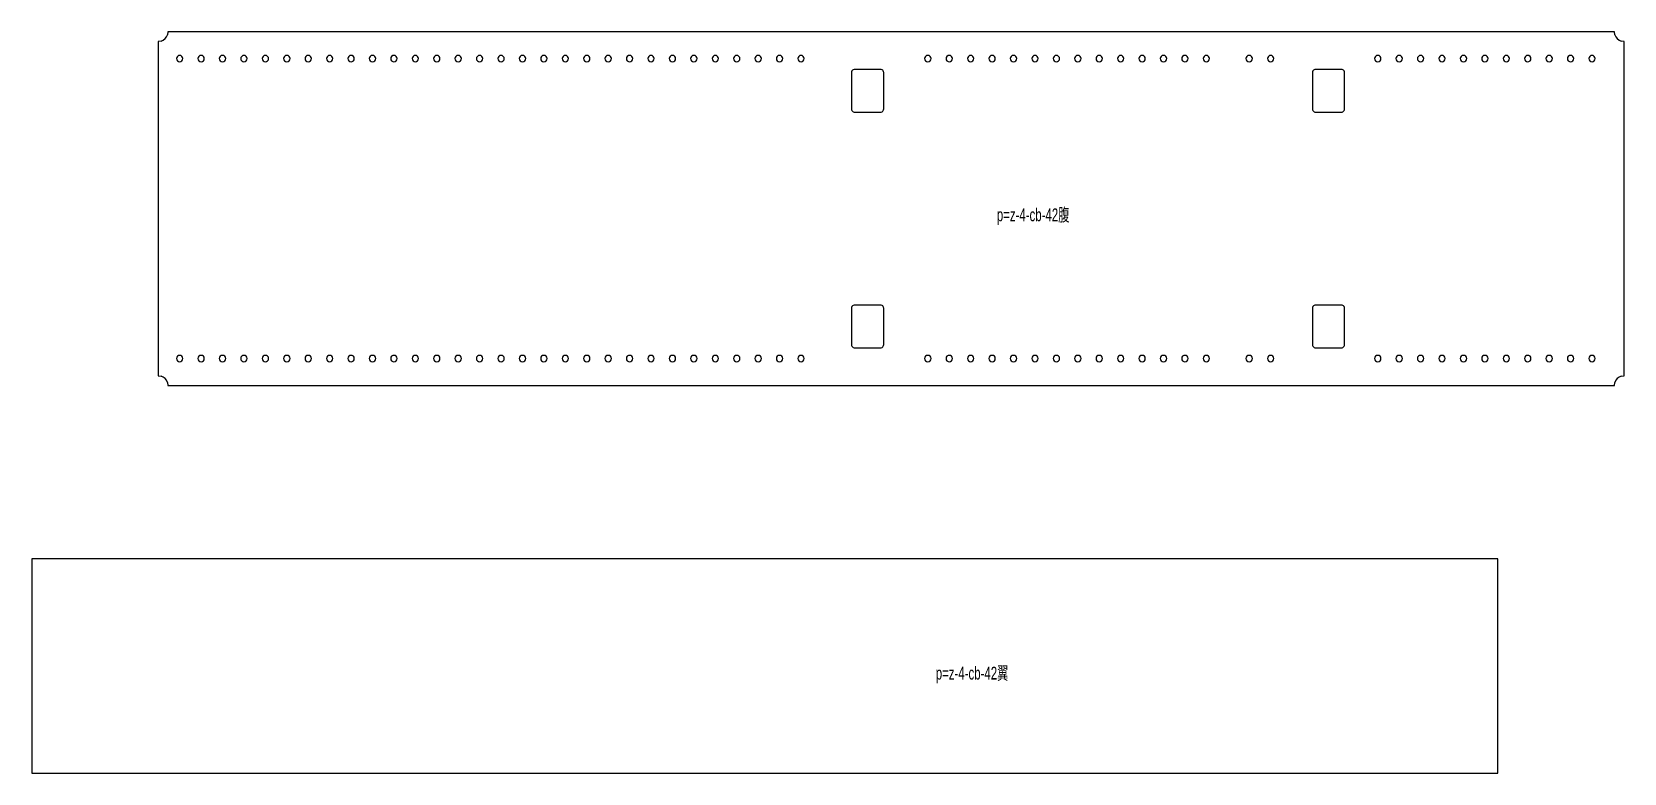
# Model space of a CAD drawing. Header units: millimetres. Extents: x 292 to 7724, y 363 to 3823.
import ezdxf

# ---------------------------------------------------------------- set-up
doc = ezdxf.new("R2010")
doc.units = ezdxf.units.MM
doc.layers.add('PartMark', color=3, linetype='Continuous', lineweight=0)
doc.styles.add('romsim', font='ARIAL.TTF')

msp = doc.modelspace()

# ---------------------------------------------------------------- linework, layer by layer
at = {"color": 7}
for p, q in [((927.2, 3823.5), (925, 3809.6)), ((7679.2, 3823.5), (927.2, 3823.5)), ((7681.4, 3809.6), (7679.2, 3823.5)), ((896.1, 3780.7), (882.2, 3778.5)), ((882.2, 3778.5), (882.2, 2218.5)), ((7724.2, 3778.5), (7710.3, 3780.7)), ((7724.2, 2218.5), (7724.2, 3778.5)), ((4133.2, 3648.5), (4129.9, 3648.1)), ((4253.2, 3648.5), (4133.2, 3648.5)), ((4256.6, 3648.1), (4253.2, 3648.5)), ((6284.2, 3648.5), (6280.9, 3648.1)), ((6404.2, 3648.5), (6284.2, 3648.5)), ((6407.6, 3648.1), (6404.2, 3648.5)), ((4118.6, 3636.8), (4118.2, 3633.5)), ((4118.2, 3633.5), (4118.2, 3463.5)), ((4268.2, 3633.5), (4267.8, 3636.8)), ((4268.2, 3463.5), (4268.2, 3633.5)), ((6269.6, 3636.8), (6269.2, 3633.5)), ((6269.2, 3633.5), (6269.2, 3463.5)), ((6419.2, 3633.5), (6418.8, 3636.8)), ((6419.2, 3463.5), (6419.2, 3633.5)), ((4118.2, 3463.5), (4118.6, 3460.1)), ((4129.9, 3448.8), (4133.2, 3448.5)), ((4133.2, 3448.5), (4253.2, 3448.5)), ((4253.2, 3448.5), (4256.6, 3448.8)), ((4267.8, 3460.1), (4268.2, 3463.5)), ((6269.2, 3463.5), (6269.6, 3460.1)), ((6280.9, 3448.8), (6284.2, 3448.5)), ((6284.2, 3448.5), (6404.2, 3448.5)), ((6404.2, 3448.5), (6407.6, 3448.8)), ((6418.8, 3460.1), (6419.2, 3463.5)), ((4118.6, 2536.8), (4118.2, 2533.5)), ((4118.2, 2533.5), (4118.2, 2363.5)), ((4133.2, 2548.5), (4129.9, 2548.1)), ((4253.2, 2548.5), (4133.2, 2548.5)), ((4256.6, 2548.1), (4253.2, 2548.5)), ((4268.2, 2533.5), (4267.8, 2536.8)), ((4268.2, 2363.5), (4268.2, 2533.5)), ((6269.6, 2536.8), (6269.2, 2533.5)), ((6269.2, 2533.5), (6269.2, 2363.5)), ((6284.2, 2548.5), (6280.9, 2548.1)), ((6404.2, 2548.5), (6284.2, 2548.5)), ((6407.6, 2548.1), (6404.2, 2548.5)), ((6419.2, 2533.5), (6418.8, 2536.8)), ((6419.2, 2363.5), (6419.2, 2533.5)), ((4118.2, 2363.5), (4118.6, 2360.1)), ((4129.9, 2348.8), (4133.2, 2348.5)), ((4133.2, 2348.5), (4253.2, 2348.5)), ((4253.2, 2348.5), (4256.6, 2348.8)), ((4267.8, 2360.1), (4268.2, 2363.5)), ((6269.2, 2363.5), (6269.6, 2360.1)), ((6280.9, 2348.8), (6284.2, 2348.5)), ((6284.2, 2348.5), (6404.2, 2348.5)), ((6404.2, 2348.5), (6407.6, 2348.8)), ((6418.8, 2360.1), (6419.2, 2363.5)), ((882.2, 2218.5), (896.1, 2216.3)), ((925, 2187.4), (927.2, 2173.5)), ((927.2, 2173.5), (7679.2, 2173.5)), ((7679.2, 2173.5), (7681.4, 2187.4)), ((7710.3, 2216.3), (7724.2, 2218.5)), ((292.2, 1363.5), (292.2, 363.5)), ((7134.2, 1363.5), (292.2, 1363.5)), ((7134.2, 363.5), (7134.2, 1363.5)), ((292.2, 363.5), (7134.2, 363.5))]:
    msp.add_line(p, q, dxfattribs=at)
for centre, radius, start, end in [((882.2, 3823.5), 45, 288, 342), ((7724.2, 3823.5), 45, 198, 252), ((982.2, 3698.5), 15, 0, 180), ((982.2, 3698.5), 15, 180, 0), ((1082.2, 3698.5), 15, 0, 180), ((1082.2, 3698.5), 15, 180, 0), ((1182.2, 3698.5), 15, 0, 180), ((1182.2, 3698.5), 15, 180, 0), ((1282.2, 3698.5), 15, 0, 180), ((1282.2, 3698.5), 15, 180, 0), ((1382.2, 3698.5), 15, 0, 180), ((1382.2, 3698.5), 15, 180, 0), ((1482.2, 3698.5), 15, 0, 180), ((1482.2, 3698.5), 15, 180, 0), ((1582.2, 3698.5), 15, 0, 180), ((1582.2, 3698.5), 15, 180, 0), ((1682.2, 3698.5), 15, 0, 180), ((1682.2, 3698.5), 15, 180, 0), ((1782.2, 3698.5), 15, 0, 180), ((1782.2, 3698.5), 15, 180, 0), ((1882.2, 3698.5), 15, 0, 180), ((1882.2, 3698.5), 15, 180, 0), ((1982.2, 3698.5), 15, 0, 180), ((1982.2, 3698.5), 15, 180, 0), ((2082.2, 3698.5), 15, 0, 180), ((2082.2, 3698.5), 15, 180, 0), ((2182.2, 3698.5), 15, 0, 180), ((2182.2, 3698.5), 15, 180, 0), ((2282.2, 3698.5), 15, 0, 180), ((2282.2, 3698.5), 15, 180, 0), ((2382.2, 3698.5), 15, 0, 180), ((2382.2, 3698.5), 15, 180, 0), ((2482.2, 3698.5), 15, 0, 180), ((2482.2, 3698.5), 15, 180, 0), ((2582.2, 3698.5), 15, 0, 180), ((2582.2, 3698.5), 15, 180, 0), ((2682.2, 3698.5), 15, 0, 180), ((2682.2, 3698.5), 15, 180, 0), ((2782.2, 3698.5), 15, 0, 180), ((2782.2, 3698.5), 15, 180, 0), ((2882.2, 3698.5), 15, 0, 180), ((2882.2, 3698.5), 15, 180, 0), ((2982.2, 3698.5), 15, 0, 180), ((2982.2, 3698.5), 15, 180, 0), ((3082.2, 3698.5), 15, 0, 180), ((3082.2, 3698.5), 15, 180, 0), ((3182.2, 3698.5), 15, 0, 180), ((3182.2, 3698.5), 15, 180, 0), ((3282.2, 3698.5), 15, 0, 180), ((3282.2, 3698.5), 15, 180, 0), ((3382.2, 3698.5), 15, 0, 180), ((3382.2, 3698.5), 15, 180, 0), ((3482.2, 3698.5), 15, 0, 180), ((3482.2, 3698.5), 15, 180, 0), ((3582.2, 3698.5), 15, 0, 180), ((3582.2, 3698.5), 15, 180, 0), ((3682.2, 3698.5), 15, 0, 180), ((3682.2, 3698.5), 15, 180, 0), ((3782.2, 3698.5), 15, 0, 180), ((3782.2, 3698.5), 15, 180, 0), ((3882.2, 3698.5), 15, 0, 180), ((3882.2, 3698.5), 15, 180, 0), ((4133.2, 3633.5), 15, 102.85714, 167.14286), ((4253.2, 3633.5), 15, 12.85714, 77.14286), ((4474.2, 3698.5), 15, 0, 180), ((4474.2, 3698.5), 15, 180, 0), ((4574.2, 3698.5), 15, 0, 180), ((4574.2, 3698.5), 15, 180, 0), ((4674.2, 3698.5), 15, 0, 180), ((4674.2, 3698.5), 15, 180, 0), ((4774.2, 3698.5), 15, 0, 180), ((4774.2, 3698.5), 15, 180, 0), ((4874.2, 3698.5), 15, 0, 180), ((4874.2, 3698.5), 15, 180, 0), ((4974.2, 3698.5), 15, 0, 180), ((4974.2, 3698.5), 15, 180, 0), ((5074.2, 3698.5), 15, 0, 180), ((5074.2, 3698.5), 15, 180, 0), ((5174.2, 3698.5), 15, 0, 180), ((5174.2, 3698.5), 15, 180, 0), ((5274.2, 3698.5), 15, 0, 180), ((5274.2, 3698.5), 15, 180, 0), ((5374.2, 3698.5), 15, 0, 180), ((5374.2, 3698.5), 15, 180, 0), ((5474.2, 3698.5), 15, 0, 180), ((5474.2, 3698.5), 15, 180, 0), ((5574.2, 3698.5), 15, 0, 180), ((5574.2, 3698.5), 15, 180, 0), ((5674.2, 3698.5), 15, 0, 180), ((5674.2, 3698.5), 15, 180, 0), ((5774.2, 3698.5), 15, 0, 180), ((5774.2, 3698.5), 15, 180, 0), ((5974.2, 3698.5), 15, 0, 180), ((5974.2, 3698.5), 15, 180, 0), ((6074.2, 3698.5), 15, 0, 180), ((6074.2, 3698.5), 15, 180, 0), ((6284.2, 3633.5), 15, 102.85714, 167.14286), ((6404.2, 3633.5), 15, 12.85714, 77.14286), ((6574.2, 3698.5), 15, 0, 180), ((6574.2, 3698.5), 15, 180, 0), ((6674.2, 3698.5), 15, 0, 180), ((6674.2, 3698.5), 15, 180, 0), ((6774.2, 3698.5), 15, 0, 180), ((6774.2, 3698.5), 15, 180, 0), ((6874.2, 3698.5), 15, 0, 180), ((6874.2, 3698.5), 15, 180, 0), ((6974.2, 3698.5), 15, 0, 180), ((6974.2, 3698.5), 15, 180, 0), ((7074.2, 3698.5), 15, 0, 180), ((7074.2, 3698.5), 15, 180, 0), ((7174.2, 3698.5), 15, 0, 180), ((7174.2, 3698.5), 15, 180, 0), ((7274.2, 3698.5), 15, 0, 180), ((7274.2, 3698.5), 15, 180, 0), ((7374.2, 3698.5), 15, 0, 180), ((7374.2, 3698.5), 15, 180, 0), ((7474.2, 3698.5), 15, 0, 180), ((7474.2, 3698.5), 15, 180, 0), ((7574.2, 3698.5), 15, 0, 180), ((7574.2, 3698.5), 15, 180, 0), ((4133.2, 3463.5), 15, 192.85714, 257.14286), ((4253.2, 3463.5), 15, 282.85714, 347.14286), ((6284.2, 3463.5), 15, 192.85714, 257.14286), ((6404.2, 3463.5), 15, 282.85714, 347.14286), ((4133.2, 2533.5), 15, 102.85714, 167.14286), ((4253.2, 2533.5), 15, 12.85714, 77.14286), ((6284.2, 2533.5), 15, 102.85714, 167.14286), ((6404.2, 2533.5), 15, 12.85714, 77.14286), ((982.2, 2298.5), 15, 0, 180), ((1082.2, 2298.5), 15, 0, 180), ((1182.2, 2298.5), 15, 0, 180), ((1282.2, 2298.5), 15, 0, 180), ((1382.2, 2298.5), 15, 0, 180), ((1482.2, 2298.5), 15, 0, 180), ((1582.2, 2298.5), 15, 0, 180), ((1682.2, 2298.5), 15, 0, 180), ((1782.2, 2298.5), 15, 0, 180), ((1882.2, 2298.5), 15, 0, 180), ((1982.2, 2298.5), 15, 0, 180), ((2082.2, 2298.5), 15, 0, 180), ((2182.2, 2298.5), 15, 0, 180), ((2282.2, 2298.5), 15, 0, 180), ((2382.2, 2298.5), 15, 0, 180), ((2482.2, 2298.5), 15, 0, 180), ((2582.2, 2298.5), 15, 0, 180), ((2682.2, 2298.5), 15, 0, 180), ((2782.2, 2298.5), 15, 0, 180), ((2882.2, 2298.5), 15, 0, 180), ((2982.2, 2298.5), 15, 0, 180), ((3082.2, 2298.5), 15, 0, 180), ((3182.2, 2298.5), 15, 0, 180), ((3282.2, 2298.5), 15, 0, 180), ((3382.2, 2298.5), 15, 0, 180), ((3482.2, 2298.5), 15, 0, 180), ((3582.2, 2298.5), 15, 0, 180), ((3682.2, 2298.5), 15, 0, 180), ((3782.2, 2298.5), 15, 0, 180), ((3882.2, 2298.5), 15, 0, 180), ((4133.2, 2363.5), 15, 192.85714, 257.14286), ((4253.2, 2363.5), 15, 282.85714, 347.14286), ((4474.2, 2298.5), 15, 0, 180), ((4574.2, 2298.5), 15, 0, 180), ((4674.2, 2298.5), 15, 0, 180), ((4774.2, 2298.5), 15, 0, 180), ((4874.2, 2298.5), 15, 0, 180), ((4974.2, 2298.5), 15, 0, 180), ((5074.2, 2298.5), 15, 0, 180), ((5174.2, 2298.5), 15, 0, 180), ((5274.2, 2298.5), 15, 0, 180), ((5374.2, 2298.5), 15, 0, 180), ((5474.2, 2298.5), 15, 0, 180), ((5574.2, 2298.5), 15, 0, 180), ((5674.2, 2298.5), 15, 0, 180), ((5774.2, 2298.5), 15, 0, 180), ((5974.2, 2298.5), 15, 0, 180), ((6074.2, 2298.5), 15, 0, 180), ((6284.2, 2363.5), 15, 192.85714, 257.14286), ((6404.2, 2363.5), 15, 282.85714, 347.14286), ((6574.2, 2298.5), 15, 0, 180), ((6674.2, 2298.5), 15, 0, 180), ((6774.2, 2298.5), 15, 0, 180), ((6874.2, 2298.5), 15, 0, 180), ((6974.2, 2298.5), 15, 0, 180), ((7074.2, 2298.5), 15, 0, 180), ((7174.2, 2298.5), 15, 0, 180), ((7274.2, 2298.5), 15, 0, 180), ((7374.2, 2298.5), 15, 0, 180), ((7474.2, 2298.5), 15, 0, 180), ((7574.2, 2298.5), 15, 0, 180), ((982.2, 2298.5), 15, 180, 0), ((1082.2, 2298.5), 15, 180, 0), ((1182.2, 2298.5), 15, 180, 0), ((1282.2, 2298.5), 15, 180, 0), ((1382.2, 2298.5), 15, 180, 0), ((1482.2, 2298.5), 15, 180, 0), ((1582.2, 2298.5), 15, 180, 0), ((1682.2, 2298.5), 15, 180, 0), ((1782.2, 2298.5), 15, 180, 0), ((1882.2, 2298.5), 15, 180, 0), ((1982.2, 2298.5), 15, 180, 0), ((2082.2, 2298.5), 15, 180, 0), ((2182.2, 2298.5), 15, 180, 0), ((2282.2, 2298.5), 15, 180, 0), ((2382.2, 2298.5), 15, 180, 0), ((2482.2, 2298.5), 15, 180, 0), ((2582.2, 2298.5), 15, 180, 0), ((2682.2, 2298.5), 15, 180, 0), ((2782.2, 2298.5), 15, 180, 0), ((2882.2, 2298.5), 15, 180, 0), ((2982.2, 2298.5), 15, 180, 0), ((3082.2, 2298.5), 15, 180, 0), ((3182.2, 2298.5), 15, 180, 0), ((3282.2, 2298.5), 15, 180, 0), ((3382.2, 2298.5), 15, 180, 0), ((3482.2, 2298.5), 15, 180, 0), ((3582.2, 2298.5), 15, 180, 0), ((3682.2, 2298.5), 15, 180, 0), ((3782.2, 2298.5), 15, 180, 0), ((3882.2, 2298.5), 15, 180, 0), ((4474.2, 2298.5), 15, 180, 0), ((4574.2, 2298.5), 15, 180, 0), ((4674.2, 2298.5), 15, 180, 0), ((4774.2, 2298.5), 15, 180, 0), ((4874.2, 2298.5), 15, 180, 0), ((4974.2, 2298.5), 15, 180, 0), ((5074.2, 2298.5), 15, 180, 0), ((5174.2, 2298.5), 15, 180, 0), ((5274.2, 2298.5), 15, 180, 0), ((5374.2, 2298.5), 15, 180, 0), ((5474.2, 2298.5), 15, 180, 0), ((5574.2, 2298.5), 15, 180, 0), ((5674.2, 2298.5), 15, 180, 0), ((5774.2, 2298.5), 15, 180, 0), ((5974.2, 2298.5), 15, 180, 0), ((6074.2, 2298.5), 15, 180, 0), ((6574.2, 2298.5), 15, 180, 0), ((6674.2, 2298.5), 15, 180, 0), ((6774.2, 2298.5), 15, 180, 0), ((6874.2, 2298.5), 15, 180, 0), ((6974.2, 2298.5), 15, 180, 0), ((7074.2, 2298.5), 15, 180, 0), ((7174.2, 2298.5), 15, 180, 0), ((7274.2, 2298.5), 15, 180, 0), ((7374.2, 2298.5), 15, 180, 0), ((7474.2, 2298.5), 15, 180, 0), ((7574.2, 2298.5), 15, 180, 0), ((882.2, 2173.5), 45, 18, 72), ((7724.2, 2173.5), 45, 108, 162)]:
    msp.add_arc(centre, radius, start, end, dxfattribs=at)

# ---------------------------------------------------------------- texts
at = {"layer": 'PartMark', "color": 7, "style": 'romsim', "width": 0.6375}
for s, p in [('p=z-4-cb-42腹', (4796.1, 2939.5)), ('p=z-4-cb-42翼', (4511.1, 800.3))]:
    msp.add_text(s, height=60, dxfattribs=at).set_placement(p)

doc.saveas('drawing.dxf')
